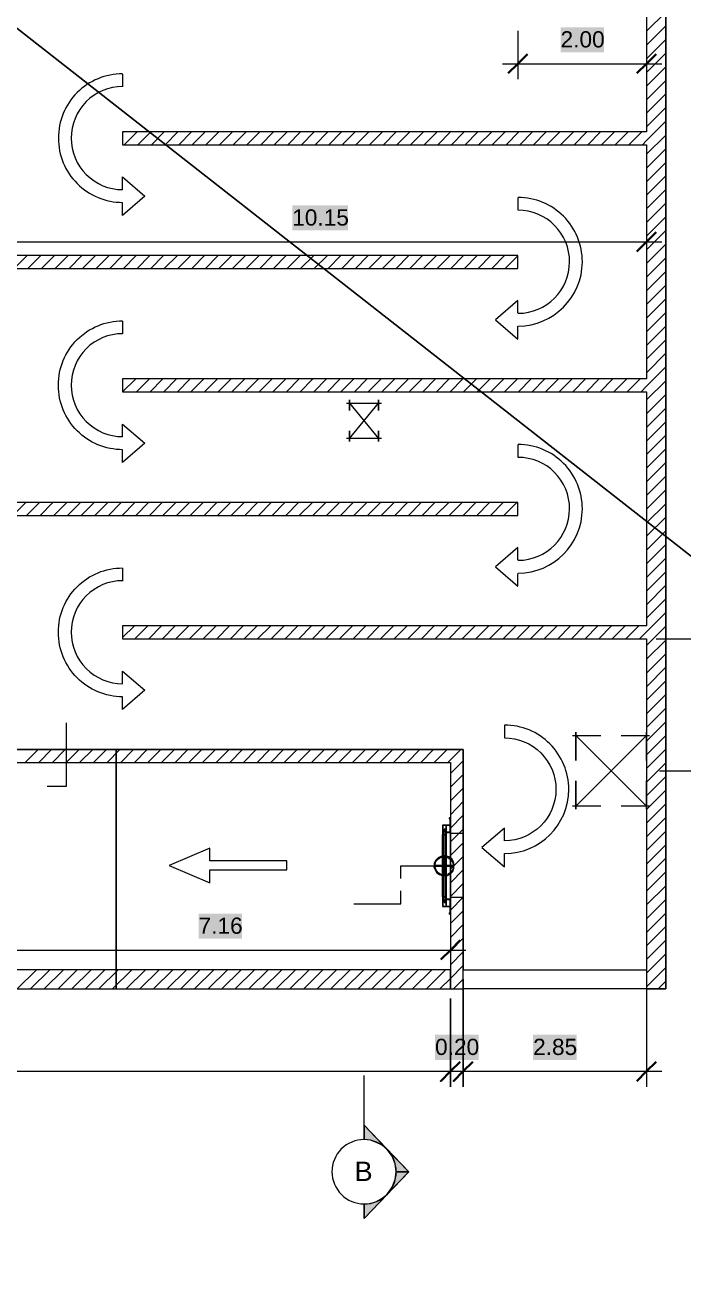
# Model space of a CAD drawing. Extents: x -187 to 52, y -9 to 65.
# Drawn here: x -164.84 to -154.61, y 24.87 to 44.15 of the extents above; entities that cross this region are included whole.
import ezdxf

# ---------------------------------------------------------------- set-up
doc = ezdxf.new("R2010")
doc.units = 0
doc.header["$MEASUREMENT"] = 0
for name, color, linetype in [('Cotas', 1, 'Continuous'), ('PDF4_Geometría', 7, 'Continuous'), ('PDF4_Texto', 7, 'Continuous')]:
    doc.layers.add(name, color=color, linetype=linetype)
doc.layers.add('PDF4_Rellenos sólidos', color=7, linetype='Continuous', true_color=0xffffff)
doc.styles.add('PDF Arial', font='arial.ttf')

msp = doc.modelspace()

# ---------------------------------------------------------------- hatches: boundary and pattern name
at = {"layer": 'PDF4_Rellenos sólidos', "transparency": 33554559}
for points in [[(-156.516, 44.108), (-156.516, 43.719), (-155.839, 43.719), (-155.839, 44.108)], [(-160.686, 41.342), (-160.686, 40.953), (-159.819, 40.953), (-159.819, 41.342)], [(-162.141, 30.347), (-162.141, 29.957), (-161.464, 29.957), (-161.464, 30.347)], [(-158.466, 28.465), (-158.466, 28.075), (-157.789, 28.075), (-157.789, 28.465)], [(-156.943, 28.465), (-156.943, 28.075), (-156.267, 28.075), (-156.267, 28.465)]]:
    msp.add_hatch(color=256, dxfattribs=at).paths.add_polyline_path(points)
h = msp.add_hatch(color=7, dxfattribs=at)
h.paths.add_polyline_path([(-159.476, 26.972), (-159.565, 27.061), (-159.569, 27.061), (-159.569, 26.836), (-159.519, 26.836), (-159.472, 26.832), (-159.383, 26.803), (-159.29, 26.756), (-159.286, 26.752), (-159.278, 26.748), (-159.261, 26.731), (-159.252, 26.726), (-159.235, 26.71), (-159.227, 26.705), (-159.227, 26.71), (-159.29, 26.773), (-159.295, 26.773), (-159.295, 26.781), (-159.383, 26.87), (-159.388, 26.87), (-159.388, 26.879), (-159.472, 26.963), (-159.476, 26.963)])
h.paths.add_polyline_path([(-159.21, 26.688), (-159.206, 26.684), (-159.206, 26.688)])
h.paths.add_polyline_path([(-159.223, 26.701), (-159.218, 26.697), (-159.218, 26.701)])
h.paths.add_polyline_path([(-159.218, 26.697), (-159.214, 26.693), (-159.214, 26.697)])
h.paths.add_polyline_path([(-159.214, 26.693), (-159.21, 26.688), (-159.21, 26.693)])
h.paths.add_polyline_path([(-159.227, 26.705), (-159.223, 26.701), (-159.223, 26.705)])
h = msp.add_hatch(color=7, dxfattribs=at)
h.paths.add_polyline_path([(-159.189, 26.663), (-159.189, 26.667), (-159.193, 26.667)])
h.paths.add_polyline_path([(-159.07, 26.371), (-159.07, 26.337), (-158.872, 26.337), (-158.872, 26.346), (-159.032, 26.507), (-159.037, 26.507), (-159.037, 26.515), (-159.18, 26.659), (-159.185, 26.659), (-159.185, 26.65), (-159.18, 26.65), (-159.172, 26.642), (-159.172, 26.633), (-159.168, 26.633), (-159.163, 26.629), (-159.163, 26.621), (-159.159, 26.621), (-159.151, 26.612), (-159.151, 26.604), (-159.147, 26.604), (-159.142, 26.6), (-159.142, 26.591), (-159.138, 26.591), (-159.134, 26.587), (-159.134, 26.578), (-159.13, 26.578), (-159.13, 26.57), (-159.125, 26.57), (-159.125, 26.557), (-159.121, 26.557), (-159.121, 26.549), (-159.117, 26.549), (-159.117, 26.536), (-159.113, 26.536), (-159.113, 26.528), (-159.108, 26.528), (-159.108, 26.515), (-159.104, 26.515), (-159.104, 26.507), (-159.1, 26.507), (-159.1, 26.494), (-159.096, 26.494), (-159.096, 26.485), (-159.092, 26.485), (-159.092, 26.473), (-159.087, 26.473), (-159.087, 26.46), (-159.083, 26.46), (-159.083, 26.43), (-159.079, 26.43), (-159.079, 26.401), (-159.075, 26.401), (-159.075, 26.371)])
h.paths.add_polyline_path([(-159.189, 26.663), (-159.185, 26.659), (-159.185, 26.663)])
h = msp.add_hatch(color=7, dxfattribs=at)
h.paths.add_polyline_path([(-159.07, 26.337), (-159.087, 26.219), (-159.096, 26.194), (-159.1, 26.185), (-159.104, 26.172), (-159.108, 26.164), (-159.113, 26.151), (-159.117, 26.143), (-159.121, 26.13), (-159.125, 26.122), (-159.13, 26.109), (-159.138, 26.092), (-159.142, 26.088), (-159.147, 26.079), (-159.151, 26.075), (-159.155, 26.067), (-159.163, 26.058), (-159.168, 26.05), (-159.172, 26.046), (-159.176, 26.037), (-159.185, 26.029), (-159.185, 26.02), (-159.041, 26.164), (-159.037, 26.172), (-158.872, 26.337)])
h.paths.add_polyline_path([(-159.185, 26.02), (-159.189, 26.02), (-159.185, 26.016)])
h.paths.add_polyline_path([(-159.189, 26.012), (-159.189, 26.016), (-159.193, 26.016)])
h = msp.add_hatch(color=7, dxfattribs=at)
h.paths.add_polyline_path([(-159.218, 25.982), (-159.214, 25.978), (-159.214, 25.982)])
h.paths.add_polyline_path([(-159.21, 25.991), (-159.206, 25.986), (-159.206, 25.991)])
h.paths.add_polyline_path([(-159.214, 25.986), (-159.21, 25.982), (-159.21, 25.986)])
h.paths.add_polyline_path([(-159.519, 25.847), (-159.569, 25.843), (-159.569, 25.618), (-159.451, 25.737), (-159.447, 25.745), (-159.328, 25.864), (-159.324, 25.872), (-159.218, 25.978), (-159.227, 25.978), (-159.24, 25.965), (-159.248, 25.961), (-159.261, 25.948), (-159.269, 25.944), (-159.278, 25.936), (-159.286, 25.931), (-159.29, 25.927), (-159.316, 25.914), (-159.32, 25.91), (-159.345, 25.898), (-159.35, 25.893), (-159.375, 25.881), (-159.413, 25.868), (-159.43, 25.864), (-159.455, 25.855), (-159.472, 25.851)])

# ---------------------------------------------------------------- linework, layer by layer
at = {"layer": 'Cotas'}
msp.add_line((-187.344, 61.606), (-110.638, 1.581), dxfattribs=at)
at = {"layer": 'PDF4_Geometría', "lineweight": 9}
for points in [[(-154.879, 50.257), (-154.879, 29.179), (-158.03, 29.179), (-158.03, 32.892), (-170.654, 32.892), (-172.811, 32.892), (-172.811, 29.179), (-176.211, 29.179), (-176.211, 50.257)], [(-158.229, 31.806), (-158.229, 31.81), (-158.233, 31.814), (-158.233, 31.818), (-158.233, 31.835), (-158.237, 31.835), (-158.237, 31.839), (-158.242, 31.835), (-158.242, 31.818), (-158.237, 31.814), (-158.237, 31.81), (-158.233, 31.81), (-158.233, 31.806), (-158.233, 31.801), (-158.233, 31.615), (-158.233, 31.611), (-158.237, 31.611), (-158.288, 31.611), (-158.292, 31.611), (-158.292, 31.615), (-158.292, 31.666), (-158.296, 31.666), (-158.296, 31.615), (-158.296, 31.611), (-158.296, 31.607), (-158.292, 31.607), (-158.288, 31.607), (-158.233, 31.607), (-158.229, 31.607), (-158.229, 31.611), (-158.229, 31.806), (-158.229, 31.611), (-158.229, 31.607), (-158.233, 31.607), (-158.288, 31.607), (-158.292, 31.607), (-158.296, 31.607), (-158.296, 31.611), (-158.296, 31.615), (-158.296, 31.666), (-158.292, 31.666), (-158.292, 31.615), (-158.292, 31.611), (-158.288, 31.611), (-158.237, 31.611), (-158.233, 31.611), (-158.233, 31.615), (-158.233, 31.801), (-158.233, 31.806), (-158.233, 31.81), (-158.237, 31.81), (-158.237, 31.814), (-158.242, 31.818), (-158.242, 31.835), (-158.237, 31.839), (-158.237, 31.835), (-158.233, 31.835), (-158.233, 31.818), (-158.233, 31.814), (-158.229, 31.81)], [(-158.292, 31.721), (-158.229, 31.721), (-158.288, 31.721), (-158.292, 31.721), (-158.296, 31.721), (-158.347, 31.721), (-158.351, 31.721), (-158.347, 31.721), (-158.343, 31.721), (-158.301, 31.721), (-158.296, 31.721)], [(-158.296, 31.619), (-158.335, 31.619), (-158.339, 31.619), (-158.292, 31.619)], [(-158.339, 30.554), (-158.339, 31.619)], [(-158.335, 30.554), (-158.335, 31.619)], [(-158.305, 31.658), (-158.326, 31.658), (-158.326, 31.619), (-158.305, 31.619)], [(-158.305, 31.658), (-158.305, 31.619), (-158.326, 31.619), (-158.326, 31.658)], [(-158.305, 31.658), (-158.296, 31.658)], [(-158.296, 30.554), (-158.296, 31.619)], [(-158.292, 30.554), (-158.292, 31.619)], [(-158.229, 31.721), (-158.229, 30.456)], [(-158.351, 31.569), (-158.305, 31.569)], [(-158.03, 30.596), (-158.229, 30.596), (-158.229, 31.594), (-158.03, 31.594)], [(-162.597, 31.095), (-161.967, 30.824), (-161.967, 31.023), (-160.771, 31.023), (-160.771, 31.163), (-161.967, 31.163), (-161.967, 31.361)], [(-158.326, 30.93), (-158.271, 30.939), (-158.229, 30.964), (-158.191, 31.002), (-158.174, 31.049), (-158.17, 31.104), (-158.182, 31.15), (-158.208, 31.197), (-158.25, 31.226), (-158.301, 31.243), (-158.326, 31.243), (-158.377, 31.235), (-158.419, 31.213), (-158.457, 31.171), (-158.478, 31.125), (-158.483, 31.074), (-158.466, 31.023), (-158.44, 30.981), (-158.398, 30.951), (-158.347, 30.934)], [(-158.326, 31.095), (-158.466, 31.095), (-158.457, 31.142), (-158.428, 31.184), (-158.39, 31.213), (-158.343, 31.23), (-158.326, 31.23)], [(-158.326, 31.235), (-158.322, 31.235), (-158.322, 31.239), (-158.318, 31.239), (-158.318, 31.235), (-158.313, 31.23), (-158.318, 31.235), (-158.322, 31.235), (-158.326, 31.235), (-158.326, 31.23)], [(-158.313, 31.23), (-158.267, 31.218), (-158.225, 31.188), (-158.195, 31.15), (-158.182, 31.104), (-158.182, 31.095), (-158.313, 31.095)], [(-158.466, 31.095), (-158.47, 31.091), (-158.474, 31.091), (-158.474, 31.087), (-158.47, 31.082), (-158.466, 31.082), (-158.47, 31.082), (-158.47, 31.087), (-158.474, 31.087), (-158.474, 31.091), (-158.47, 31.091), (-158.47, 31.095)], [(-158.326, 30.947), (-158.377, 30.955), (-158.419, 30.981), (-158.449, 31.019), (-158.466, 31.065), (-158.466, 31.082), (-158.326, 31.082)], [(-158.322, 31.108), (-158.326, 31.108), (-158.33, 31.104), (-158.335, 31.099), (-158.339, 31.095), (-158.339, 31.091), (-158.339, 31.087), (-158.339, 31.082), (-158.339, 31.078), (-158.335, 31.074), (-158.33, 31.07), (-158.326, 31.07), (-158.322, 31.07), (-158.318, 31.07), (-158.313, 31.07), (-158.309, 31.074), (-158.305, 31.078), (-158.305, 31.082), (-158.305, 31.087), (-158.305, 31.091), (-158.305, 31.095), (-158.309, 31.099), (-158.313, 31.104), (-158.318, 31.108), (-158.322, 31.108), (-158.318, 31.108), (-158.313, 31.104), (-158.309, 31.099), (-158.305, 31.095), (-158.305, 31.091), (-158.305, 31.087), (-158.305, 31.082), (-158.305, 31.078), (-158.309, 31.074), (-158.313, 31.07), (-158.318, 31.07), (-158.322, 31.07), (-158.326, 31.07), (-158.33, 31.07), (-158.335, 31.074), (-158.339, 31.078), (-158.339, 31.082), (-158.339, 31.087), (-158.339, 31.091), (-158.339, 31.095), (-158.335, 31.099), (-158.33, 31.104), (-158.326, 31.108), (-158.322, 31.108), (-158.326, 31.108), (-158.33, 31.104), (-158.335, 31.099), (-158.339, 31.095), (-158.339, 31.091), (-158.339, 31.087), (-158.339, 31.082), (-158.339, 31.078), (-158.335, 31.074), (-158.33, 31.07), (-158.326, 31.07), (-158.322, 31.07), (-158.318, 31.07), (-158.313, 31.07), (-158.309, 31.074), (-158.305, 31.078), (-158.305, 31.082), (-158.305, 31.087), (-158.305, 31.091), (-158.305, 31.095), (-158.309, 31.099), (-158.313, 31.104), (-158.318, 31.108), (-158.322, 31.108), (-158.318, 31.108), (-158.313, 31.104), (-158.309, 31.099), (-158.305, 31.095), (-158.305, 31.091), (-158.305, 31.087), (-158.305, 31.082), (-158.305, 31.078), (-158.309, 31.074), (-158.313, 31.07), (-158.318, 31.07), (-158.322, 31.07), (-158.326, 31.07), (-158.33, 31.07), (-158.335, 31.074), (-158.339, 31.078), (-158.339, 31.082), (-158.339, 31.087), (-158.339, 31.091), (-158.339, 31.095), (-158.335, 31.099), (-158.33, 31.104), (-158.326, 31.108)], [(-158.326, 31.095), (-158.326, 31.091), (-158.322, 31.091), (-158.322, 31.087), (-158.326, 31.082), (-158.322, 31.087), (-158.322, 31.091), (-158.326, 31.091)], [(-158.313, 31.082), (-158.318, 31.082), (-158.318, 31.087), (-158.322, 31.087), (-158.318, 31.091), (-158.313, 31.091), (-158.313, 31.095), (-158.313, 31.091), (-158.318, 31.091), (-158.322, 31.087), (-158.318, 31.087), (-158.318, 31.082)], [(-158.313, 31.082), (-158.182, 31.082), (-158.191, 31.032), (-158.22, 30.989), (-158.258, 30.96), (-158.305, 30.947), (-158.313, 30.947)], [(-158.182, 31.082), (-158.178, 31.082), (-158.178, 31.087), (-158.178, 31.091), (-158.178, 31.095), (-158.182, 31.095), (-158.178, 31.095), (-158.178, 31.091), (-158.178, 31.087), (-158.178, 31.082)], [(-158.351, 30.604), (-158.305, 30.604)], [(-158.292, 30.456), (-158.296, 30.456), (-158.301, 30.456), (-158.343, 30.456), (-158.347, 30.456), (-158.351, 30.456), (-158.347, 30.456), (-158.296, 30.456), (-158.292, 30.456), (-158.288, 30.456), (-158.229, 30.456)], [(-158.296, 30.554), (-158.292, 30.554), (-158.339, 30.554), (-158.335, 30.554)], [(-158.305, 30.52), (-158.305, 30.554), (-158.326, 30.554), (-158.326, 30.52)], [(-158.305, 30.52), (-158.326, 30.52), (-158.326, 30.554), (-158.305, 30.554)], [(-158.305, 30.52), (-158.296, 30.52)], [(-158.229, 30.372), (-158.229, 30.566), (-158.229, 30.571), (-158.233, 30.571), (-158.288, 30.571), (-158.292, 30.571), (-158.296, 30.566), (-158.296, 30.562), (-158.296, 30.511), (-158.296, 30.507), (-158.292, 30.507), (-158.292, 30.511), (-158.292, 30.558), (-158.292, 30.562), (-158.288, 30.566), (-158.237, 30.566), (-158.237, 30.562), (-158.233, 30.562), (-158.233, 30.558), (-158.233, 30.372), (-158.233, 30.368), (-158.237, 30.363), (-158.242, 30.359), (-158.242, 30.355), (-158.242, 30.338), (-158.237, 30.338), (-158.233, 30.338), (-158.233, 30.355), (-158.233, 30.359), (-158.233, 30.363), (-158.229, 30.363), (-158.229, 30.368), (-158.229, 30.372), (-158.229, 30.368), (-158.229, 30.363), (-158.233, 30.363), (-158.233, 30.359), (-158.233, 30.355), (-158.233, 30.338), (-158.237, 30.338), (-158.242, 30.338), (-158.242, 30.355), (-158.242, 30.359), (-158.237, 30.363), (-158.233, 30.368), (-158.233, 30.372), (-158.233, 30.558), (-158.233, 30.562), (-158.237, 30.562), (-158.237, 30.566), (-158.288, 30.566), (-158.292, 30.562), (-158.292, 30.558), (-158.292, 30.511), (-158.292, 30.507), (-158.296, 30.507), (-158.296, 30.511), (-158.296, 30.562), (-158.296, 30.566), (-158.292, 30.571), (-158.288, 30.571), (-158.233, 30.571), (-158.229, 30.571), (-158.229, 30.566)], [(-158.229, 29.027), (-158.229, 27.898), (-158.229, 27.657), (-158.229, 27.898)], [(-159.569, 27.061), (-159.206, 26.68), (-159.286, 26.748), (-159.375, 26.794), (-159.472, 26.828), (-159.569, 26.836)], [(-159.07, 26.337), (-159.087, 26.46), (-159.134, 26.578), (-159.206, 26.68), (-158.872, 26.337)], [(-159.07, 26.337), (-158.872, 26.337), (-159.206, 25.995), (-159.134, 26.096), (-159.087, 26.215)], [(-159.569, 25.614), (-159.569, 25.838), (-159.472, 25.847), (-159.375, 25.876), (-159.286, 25.927), (-159.206, 25.991)]]:
    msp.add_lwpolyline(points, close=True, dxfattribs=at)
at = {"layer": 'PDF4_Geometría', "lineweight": 20}
for points in [[(-155.18, 46.121), (-155.18, 42.484), (-163.321, 42.484), (-163.321, 42.285), (-155.18, 42.285), (-155.18, 38.648), (-163.321, 38.648), (-163.321, 38.449), (-155.18, 38.449), (-155.18, 34.812), (-161.202, 34.812), (-163.321, 34.812), (-163.321, 34.614), (-161.202, 34.614), (-155.18, 34.614), (-155.18, 33.112), (-155.18, 32.013), (-155.18, 29.475), (-155.18, 29.179), (-154.879, 29.179), (-154.879, 50.257)], [(-165.52, 44.201), (-165.52, 40.564), (-173.91, 40.564), (-173.91, 40.365), (-165.52, 40.365), (-165.52, 36.728), (-165.52, 36.631), (-165.321, 36.631), (-165.321, 36.728), (-165.321, 40.365), (-157.18, 40.365), (-157.18, 40.564), (-165.321, 40.564), (-165.321, 44.201)], [(-165.321, 36.529), (-161.202, 36.529), (-157.18, 36.529), (-157.18, 36.728), (-161.202, 36.728), (-165.321, 36.728)], [(-158.229, 32.694), (-158.229, 29.179), (-158.03, 29.179), (-158.03, 29.475), (-158.03, 32.694), (-158.03, 32.892), (-161.202, 32.892), (-165.321, 32.892)], [(-172.612, 32.694), (-169.643, 32.694), (-161.202, 32.694), (-158.229, 32.694)]]:
    msp.add_lwpolyline(points, dxfattribs=at)
at = {"layer": 'PDF4_Geometría', "lineweight": 9}
for points in [[(-155.18, 44.045), (-154.879, 44.341)], [(-157.18, 44.053), (-157.18, 43.541), (-157.18, 43.3)], [(-155.18, 43.829), (-154.879, 44.129)], [(-155.18, 43.617), (-154.879, 43.918)], [(-155.18, 43.406), (-154.879, 43.706)], [(-155.18, 43.605), (-155.18, 43.541), (-155.18, 43.3)], [(-163.321, 43.381), (-163.321, 43.182)], [(-157.417, 43.541), (-154.943, 43.541)], [(-155.18, 43.194), (-154.879, 43.495)], [(-155.18, 42.983), (-154.879, 43.283)], [(-155.18, 42.772), (-154.879, 43.072)], [(-155.18, 42.56), (-154.879, 42.86)], [(-155.243, 42.285), (-155.18, 42.349), (-154.879, 42.649)], [(-163.321, 42.471), (-163.308, 42.484)], [(-163.295, 42.285), (-163.096, 42.484)], [(-163.084, 42.285), (-162.885, 42.484)], [(-162.872, 42.285), (-162.674, 42.484)], [(-162.661, 42.285), (-162.462, 42.484)], [(-162.449, 42.285), (-162.251, 42.484)], [(-162.238, 42.285), (-162.039, 42.484)], [(-162.027, 42.285), (-161.828, 42.484)], [(-161.815, 42.285), (-161.612, 42.484)], [(-161.604, 42.285), (-161.401, 42.484)], [(-161.392, 42.285), (-161.189, 42.484)], [(-161.176, 42.285), (-160.978, 42.484)], [(-160.965, 42.285), (-160.766, 42.484)], [(-160.754, 42.285), (-160.555, 42.484)], [(-160.542, 42.285), (-160.343, 42.484)], [(-160.331, 42.285), (-160.132, 42.484)], [(-160.119, 42.285), (-159.92, 42.484)], [(-159.908, 42.285), (-159.709, 42.484)], [(-159.696, 42.285), (-159.493, 42.484)], [(-159.485, 42.285), (-159.282, 42.484)], [(-159.269, 42.285), (-159.07, 42.484)], [(-159.058, 42.285), (-158.859, 42.484)], [(-158.846, 42.285), (-158.648, 42.484)], [(-158.635, 42.285), (-158.436, 42.484)], [(-158.423, 42.285), (-158.225, 42.484)], [(-158.212, 42.285), (-158.013, 42.484)], [(-158, 42.285), (-157.802, 42.484)], [(-157.789, 42.285), (-157.586, 42.484)], [(-157.578, 42.285), (-157.375, 42.484)], [(-157.362, 42.285), (-157.163, 42.484)], [(-157.15, 42.285), (-156.952, 42.484)], [(-156.939, 42.285), (-156.74, 42.484)], [(-156.728, 42.285), (-156.529, 42.484)], [(-156.516, 42.285), (-156.317, 42.484)], [(-156.305, 42.285), (-156.106, 42.484)], [(-156.093, 42.285), (-155.894, 42.484)], [(-155.882, 42.285), (-155.679, 42.484)], [(-155.67, 42.285), (-155.467, 42.484)], [(-155.455, 42.285), (-155.256, 42.484)], [(-155.18, 42.137), (-154.879, 42.433)], [(-155.18, 41.922), (-154.879, 42.222)], [(-155.18, 41.71), (-154.879, 42.01)], [(-163.321, 41.583), (-163.321, 41.786), (-162.974, 41.486), (-163.321, 41.186), (-163.321, 41.384)], [(-155.18, 41.499), (-154.879, 41.799)], [(-157.18, 41.465), (-157.18, 41.266)], [(-155.18, 41.287), (-154.879, 41.587)], [(-155.18, 41.076), (-154.879, 41.376)], [(-155.18, 40.864), (-154.879, 41.164)], [(-155.18, 40.653), (-154.879, 40.953)], [(-165.562, 40.775), (-154.943, 40.775)], [(-155.18, 40.839), (-155.18, 40.775), (-155.18, 40.539)], [(-155.18, 40.441), (-154.879, 40.742)], [(-165.004, 40.365), (-164.805, 40.564)], [(-164.792, 40.365), (-164.594, 40.564)], [(-164.581, 40.365), (-164.378, 40.564)], [(-164.369, 40.365), (-164.166, 40.564)], [(-164.154, 40.365), (-163.955, 40.564)], [(-163.942, 40.365), (-163.744, 40.564)], [(-163.731, 40.365), (-163.532, 40.564)], [(-163.519, 40.365), (-163.321, 40.564)], [(-163.308, 40.365), (-163.109, 40.564)], [(-163.096, 40.365), (-162.898, 40.564)], [(-162.885, 40.365), (-162.686, 40.564)], [(-162.674, 40.365), (-162.471, 40.564)], [(-162.462, 40.365), (-162.259, 40.564)], [(-162.246, 40.365), (-162.048, 40.564)], [(-162.035, 40.365), (-161.836, 40.564)], [(-161.824, 40.365), (-161.625, 40.564)], [(-161.612, 40.365), (-161.413, 40.564)], [(-161.401, 40.365), (-161.202, 40.564)], [(-161.189, 40.365), (-160.99, 40.564)], [(-160.978, 40.365), (-160.779, 40.564)], [(-160.766, 40.365), (-160.563, 40.564)], [(-160.555, 40.365), (-160.352, 40.564)], [(-160.343, 40.365), (-160.14, 40.564)], [(-160.128, 40.365), (-159.929, 40.564)], [(-159.916, 40.365), (-159.717, 40.564)], [(-159.705, 40.365), (-159.506, 40.564)], [(-159.493, 40.365), (-159.295, 40.564)], [(-159.282, 40.365), (-159.083, 40.564)], [(-159.07, 40.365), (-158.872, 40.564)], [(-158.859, 40.365), (-158.66, 40.564)], [(-158.648, 40.365), (-158.445, 40.564)], [(-158.436, 40.365), (-158.233, 40.564)], [(-158.22, 40.365), (-158.022, 40.564)], [(-158.009, 40.365), (-157.81, 40.564)], [(-157.797, 40.365), (-157.599, 40.564)], [(-157.586, 40.365), (-157.387, 40.564)], [(-157.375, 40.365), (-157.18, 40.56)], [(-155.18, 40.23), (-154.879, 40.526)], [(-155.18, 40.014), (-154.879, 40.314)], [(-155.18, 39.803), (-154.879, 40.103)], [(-157.18, 39.667), (-157.18, 39.866), (-157.527, 39.566), (-157.18, 39.266), (-157.18, 39.469)], [(-155.18, 39.591), (-154.879, 39.892)], [(-163.321, 39.545), (-163.321, 39.346)], [(-155.18, 39.38), (-154.879, 39.68)], [(-155.18, 39.168), (-154.879, 39.469)], [(-155.18, 38.957), (-154.879, 39.257)], [(-155.18, 38.745), (-154.879, 39.046)], [(-155.264, 38.449), (-155.18, 38.534), (-154.879, 38.834)], [(-163.321, 38.449), (-163.118, 38.648)], [(-163.105, 38.449), (-162.906, 38.648)], [(-162.894, 38.449), (-162.695, 38.648)], [(-162.682, 38.449), (-162.483, 38.648)], [(-162.471, 38.449), (-162.272, 38.648)], [(-162.259, 38.449), (-162.06, 38.648)], [(-162.048, 38.449), (-161.849, 38.648)], [(-161.836, 38.449), (-161.637, 38.648)], [(-161.625, 38.449), (-161.422, 38.648)], [(-161.413, 38.449), (-161.21, 38.648)], [(-161.202, 38.449), (-160.999, 38.648)], [(-160.986, 38.449), (-160.787, 38.648)], [(-160.775, 38.449), (-160.576, 38.648)], [(-160.563, 38.449), (-160.365, 38.648)], [(-160.352, 38.449), (-160.153, 38.648)], [(-160.14, 38.449), (-159.942, 38.648)], [(-159.929, 38.449), (-159.73, 38.648)], [(-159.717, 38.449), (-159.519, 38.648)], [(-159.506, 38.449), (-159.303, 38.648)], [(-159.295, 38.449), (-159.092, 38.648)], [(-159.079, 38.449), (-158.88, 38.648)], [(-158.867, 38.449), (-158.669, 38.648)], [(-158.656, 38.449), (-158.457, 38.648)], [(-158.445, 38.449), (-158.246, 38.648)], [(-158.233, 38.449), (-158.034, 38.648)], [(-158.022, 38.449), (-157.823, 38.648)], [(-157.81, 38.449), (-157.611, 38.648)], [(-157.599, 38.449), (-157.396, 38.648)], [(-157.387, 38.449), (-157.184, 38.648)], [(-157.172, 38.449), (-156.973, 38.648)], [(-156.96, 38.449), (-156.761, 38.648)], [(-156.749, 38.449), (-156.55, 38.648)], [(-156.537, 38.449), (-156.338, 38.648)], [(-156.326, 38.449), (-156.127, 38.648)], [(-156.114, 38.449), (-155.916, 38.648)], [(-155.903, 38.449), (-155.704, 38.648)], [(-155.691, 38.449), (-155.488, 38.648)], [(-155.48, 38.449), (-155.277, 38.648)], [(-155.18, 38.323), (-154.879, 38.619)], [(-155.18, 38.107), (-154.879, 38.407)], [(-155.18, 37.895), (-154.879, 38.196)], [(-155.18, 37.684), (-154.879, 37.984)], [(-157.18, 37.629), (-157.18, 37.43)], [(-155.18, 37.473), (-154.879, 37.773)], [(-155.18, 37.261), (-154.879, 37.561)], [(-155.18, 37.05), (-154.879, 37.35)], [(-155.18, 36.838), (-154.879, 37.138)], [(-155.18, 36.627), (-154.879, 36.927)], [(-165.025, 36.529), (-164.826, 36.728)], [(-164.814, 36.529), (-164.615, 36.728)], [(-164.602, 36.529), (-164.403, 36.728)], [(-164.391, 36.529), (-164.188, 36.728)], [(-164.179, 36.529), (-163.976, 36.728)], [(-163.963, 36.529), (-163.765, 36.728)], [(-163.752, 36.529), (-163.553, 36.728)], [(-163.541, 36.529), (-163.342, 36.728)], [(-163.329, 36.529), (-163.13, 36.728)], [(-163.118, 36.529), (-162.919, 36.728)], [(-162.906, 36.529), (-162.707, 36.728)], [(-162.695, 36.529), (-162.496, 36.728)], [(-162.483, 36.529), (-162.28, 36.728)], [(-162.272, 36.529), (-162.069, 36.728)], [(-162.056, 36.529), (-161.857, 36.728)], [(-161.845, 36.529), (-161.646, 36.728)], [(-161.633, 36.529), (-161.434, 36.728)], [(-161.422, 36.529), (-161.223, 36.728)], [(-161.21, 36.529), (-161.012, 36.728)], [(-160.999, 36.529), (-160.8, 36.728)], [(-160.787, 36.529), (-160.589, 36.728)], [(-160.576, 36.529), (-160.373, 36.728)], [(-160.365, 36.529), (-160.162, 36.728)], [(-160.153, 36.529), (-159.95, 36.728)], [(-159.937, 36.529), (-159.739, 36.728)], [(-159.726, 36.529), (-159.527, 36.728)], [(-159.514, 36.529), (-159.316, 36.728)], [(-159.303, 36.529), (-159.104, 36.728)], [(-159.092, 36.529), (-158.893, 36.728)], [(-158.88, 36.529), (-158.681, 36.728)], [(-158.669, 36.529), (-158.47, 36.728)], [(-158.457, 36.529), (-158.254, 36.728)], [(-158.246, 36.529), (-158.043, 36.728)], [(-158.03, 36.529), (-157.831, 36.728)], [(-157.819, 36.529), (-157.62, 36.728)], [(-157.607, 36.529), (-157.408, 36.728)], [(-157.396, 36.529), (-157.197, 36.728)], [(-155.18, 36.415), (-154.879, 36.711)], [(-157.184, 36.529), (-157.18, 36.534)], [(-155.18, 36.204), (-154.879, 36.5)], [(-155.18, 35.988), (-154.879, 36.288)], [(-155.18, 35.777), (-154.879, 36.077)], [(-157.18, 35.832), (-157.18, 36.03), (-157.527, 35.73), (-157.18, 35.43), (-157.18, 35.629)], [(-155.18, 35.565), (-154.879, 35.865)], [(-163.321, 35.709), (-163.321, 35.51)], [(-155.18, 35.354), (-154.879, 35.654)], [(-155.18, 35.142), (-154.879, 35.443)], [(-155.18, 34.931), (-154.879, 35.231)], [(-155.29, 34.614), (-155.18, 34.719), (-154.879, 35.02)], [(-163.321, 34.631), (-163.139, 34.812)], [(-163.13, 34.614), (-162.927, 34.812)], [(-162.915, 34.614), (-162.716, 34.812)], [(-162.703, 34.614), (-162.504, 34.812)], [(-162.492, 34.614), (-162.293, 34.812)], [(-162.28, 34.614), (-162.082, 34.812)], [(-162.069, 34.614), (-161.87, 34.812)], [(-161.857, 34.614), (-161.659, 34.812)], [(-161.646, 34.614), (-161.447, 34.812)], [(-161.434, 34.614), (-161.231, 34.812)], [(-161.223, 34.614), (-161.02, 34.812)], [(-161.012, 34.614), (-160.809, 34.812)], [(-160.796, 34.614), (-160.597, 34.812)], [(-160.584, 34.614), (-160.386, 34.812)], [(-160.373, 34.614), (-160.174, 34.812)], [(-160.162, 34.614), (-159.963, 34.812)], [(-159.95, 34.614), (-159.751, 34.812)], [(-159.739, 34.614), (-159.54, 34.812)], [(-159.527, 34.614), (-159.328, 34.812)], [(-159.316, 34.614), (-159.113, 34.812)], [(-159.104, 34.614), (-158.901, 34.812)], [(-158.889, 34.614), (-158.69, 34.812)], [(-158.677, 34.614), (-158.478, 34.812)], [(-158.466, 34.614), (-158.267, 34.812)], [(-158.254, 34.614), (-158.055, 34.812)], [(-158.043, 34.614), (-157.844, 34.812)], [(-157.831, 34.614), (-157.633, 34.812)], [(-157.62, 34.614), (-157.421, 34.812)], [(-157.408, 34.614), (-157.205, 34.812)], [(-157.197, 34.614), (-156.994, 34.812)], [(-156.981, 34.614), (-156.782, 34.812)], [(-156.77, 34.614), (-156.571, 34.812)], [(-156.558, 34.614), (-156.36, 34.812)], [(-156.347, 34.614), (-156.148, 34.812)], [(-156.135, 34.614), (-155.937, 34.812)], [(-155.924, 34.614), (-155.725, 34.812)], [(-155.713, 34.614), (-155.514, 34.812)], [(-155.501, 34.614), (-155.298, 34.812)], [(-155.18, 34.508), (-154.879, 34.808)], [(-155.18, 34.296), (-154.879, 34.593)], [(-155.032, 34.614), (-154.012, 34.614), (-153.771, 34.614)], [(-155.18, 34.081), (-154.879, 34.381)], [(-155.18, 33.869), (-154.879, 34.17)], [(-155.18, 33.658), (-154.879, 33.958)], [(-155.18, 33.446), (-154.879, 33.747)], [(-155.18, 33.235), (-154.879, 33.535)], [(-164.2, 33.307), (-164.2, 32.321), (-164.496, 32.321)], [(-155.18, 33.024), (-154.879, 33.324)], [(-155.18, 32.812), (-154.879, 33.112)], [(-165.321, 32.892), (-158.03, 32.892), (-158.03, 29.475), (-155.18, 29.475)], [(-164.835, 32.694), (-164.636, 32.892)], [(-164.623, 32.694), (-164.424, 32.892)], [(-164.412, 32.694), (-164.213, 32.892)], [(-164.2, 32.694), (-163.997, 32.892)], [(-163.989, 32.694), (-163.786, 32.892)], [(-163.773, 32.694), (-163.574, 32.892)], [(-163.562, 32.694), (-163.363, 32.892)], [(-163.422, 29.475), (-163.422, 29.179), (-158.03, 29.179), (-158.03, 32.892), (-163.422, 32.892), (-163.422, 32.694)], [(-163.422, 29.179), (-163.422, 32.892), (-163.422, 29.179)], [(-163.35, 32.694), (-163.151, 32.892)], [(-163.139, 32.694), (-162.94, 32.892)], [(-162.927, 32.694), (-162.729, 32.892)], [(-162.716, 32.694), (-162.517, 32.892)], [(-162.504, 32.694), (-162.306, 32.892)], [(-162.293, 32.694), (-162.09, 32.892)], [(-162.082, 32.694), (-161.879, 32.892)], [(-161.866, 32.694), (-161.667, 32.892)], [(-161.654, 32.694), (-161.456, 32.892)], [(-161.443, 32.694), (-161.244, 32.892)], [(-161.231, 32.694), (-161.033, 32.892)], [(-161.02, 32.694), (-160.821, 32.892)], [(-160.809, 32.694), (-160.61, 32.892)], [(-160.597, 32.694), (-160.398, 32.892)], [(-160.386, 32.694), (-160.183, 32.892)], [(-160.174, 32.694), (-159.971, 32.892)], [(-159.963, 32.694), (-159.76, 32.892)], [(-159.747, 32.694), (-159.548, 32.892)], [(-159.536, 32.694), (-159.337, 32.892)], [(-159.324, 32.694), (-159.125, 32.892)], [(-159.113, 32.694), (-158.914, 32.892)], [(-158.901, 32.694), (-158.702, 32.892)], [(-158.69, 32.694), (-158.491, 32.892)], [(-158.478, 32.694), (-158.28, 32.892)], [(-158.267, 32.694), (-158.064, 32.892)], [(-155.18, 32.601), (-154.879, 32.901)], [(-158.229, 32.52), (-158.055, 32.694), (-158.03, 32.719)], [(-155.18, 32.389), (-154.879, 32.685)], [(-158.229, 32.309), (-158.03, 32.508)], [(-155.18, 32.173), (-154.879, 32.474)], [(-154.981, 32.563), (-154.012, 32.563), (-153.771, 32.563)], [(-158.229, 32.097), (-158.03, 32.296)], [(-155.18, 31.962), (-154.879, 32.262)], [(-158.229, 31.882), (-158.03, 32.085)], [(-155.18, 31.751), (-154.879, 32.051)], [(-158.229, 31.67), (-158.03, 31.873)], [(-155.18, 31.539), (-154.879, 31.839)], [(-158.351, 31.721), (-158.351, 30.456)], [(-158.347, 30.456), (-158.347, 31.721), (-158.347, 30.456)], [(-158.305, 30.52), (-158.305, 31.658), (-158.305, 30.52)], [(-158.296, 30.456), (-158.296, 31.721), (-158.296, 30.456)], [(-158.296, 30.52), (-158.296, 31.658), (-158.296, 30.52)], [(-158.229, 31.459), (-158.03, 31.658)], [(-155.18, 31.328), (-154.879, 31.628)], [(-158.351, 30.604), (-158.351, 31.569), (-158.351, 30.604)], [(-158.305, 30.604), (-158.305, 31.569), (-158.305, 30.604)], [(-158.229, 31.247), (-158.03, 31.446)], [(-158.322, 31.239), (-158.318, 31.239)], [(-158.229, 31.036), (-158.03, 31.235)], [(-155.18, 31.116), (-154.879, 31.416)], [(-158.999, 30.892), (-158.999, 31.087), (-158.373, 31.087)], [(-158.474, 31.087), (-158.474, 31.091)], [(-158.178, 31.087), (-158.178, 31.091), (-158.178, 31.087), (-158.178, 31.082)], [(-155.18, 30.905), (-154.879, 31.205)], [(-158.326, 30.943), (-158.322, 30.943), (-158.322, 30.939), (-158.318, 30.939), (-158.318, 30.943), (-158.313, 30.943), (-158.313, 30.947)], [(-158.326, 30.947), (-158.326, 30.943)], [(-158.313, 30.947), (-158.313, 30.943), (-158.318, 30.943), (-158.318, 30.939), (-158.322, 30.939), (-158.326, 30.943), (-158.326, 30.947)], [(-158.318, 30.939), (-158.322, 30.939)], [(-158.229, 30.824), (-158.03, 31.023)], [(-155.18, 30.693), (-154.879, 30.994)], [(-159.726, 30.499), (-158.999, 30.499), (-158.999, 30.698)], [(-158.229, 30.613), (-158.03, 30.812)], [(-155.18, 30.482), (-154.879, 30.778)], [(-158.229, 30.401), (-158.03, 30.6)], [(-155.18, 30.266), (-154.879, 30.566)], [(-158.229, 30.19), (-158.03, 30.389)], [(-155.18, 30.055), (-154.879, 30.355)], [(-158.229, 29.974), (-158.03, 30.177)], [(-155.18, 29.843), (-154.879, 30.144)], [(-158.229, 29.763), (-158.03, 29.966)], [(-155.18, 29.632), (-154.879, 29.932)], [(-165.617, 29.78), (-157.988, 29.78)], [(-158.229, 29.843), (-158.229, 29.78), (-158.229, 29.539)], [(-158.229, 29.551), (-158.03, 29.75)], [(-155.18, 29.42), (-154.879, 29.721)], [(-158.39, 29.179), (-158.229, 29.34), (-158.03, 29.539)], [(-155.18, 29.209), (-154.879, 29.509)], [(-164.962, 29.179), (-164.661, 29.475)], [(-164.75, 29.179), (-164.45, 29.475)], [(-164.539, 29.179), (-164.238, 29.475)], [(-164.323, 29.179), (-164.027, 29.475)], [(-164.111, 29.179), (-163.811, 29.475)], [(-163.9, 29.179), (-163.6, 29.475)], [(-163.689, 29.179), (-163.388, 29.475)], [(-163.477, 29.179), (-163.177, 29.475)], [(-163.266, 29.179), (-162.965, 29.475)], [(-163.054, 29.179), (-162.754, 29.475)], [(-162.843, 29.179), (-162.542, 29.475)], [(-162.631, 29.179), (-162.331, 29.475)], [(-162.416, 29.179), (-162.12, 29.475)], [(-162.204, 29.179), (-161.904, 29.475)], [(-161.993, 29.179), (-161.692, 29.475)], [(-161.781, 29.179), (-161.481, 29.475)], [(-161.57, 29.179), (-161.27, 29.475)], [(-161.358, 29.179), (-161.058, 29.475)], [(-161.147, 29.179), (-160.847, 29.475)], [(-160.935, 29.179), (-160.635, 29.475)], [(-160.724, 29.179), (-160.424, 29.475)], [(-160.508, 29.179), (-160.212, 29.475)], [(-160.297, 29.179), (-159.997, 29.475)], [(-160.085, 29.179), (-159.785, 29.475)], [(-159.874, 29.179), (-159.574, 29.475)], [(-159.662, 29.179), (-159.362, 29.475)], [(-159.451, 29.179), (-159.151, 29.475)], [(-159.24, 29.179), (-158.939, 29.475)], [(-159.028, 29.179), (-158.728, 29.475)], [(-158.817, 29.179), (-158.516, 29.475)], [(-158.601, 29.179), (-158.305, 29.475)], [(-158.178, 29.179), (-158.03, 29.327), (-158.03, 27.898), (-158.03, 27.657), (-158.03, 27.898), (-158.03, 29.327)], [(-155.18, 29.179), (-158.03, 29.179), (-158.03, 29.475)], [(-155.18, 29.327), (-155.18, 27.898), (-155.18, 27.657)], [(-155.002, 29.179), (-154.879, 29.298)], [(-172.853, 27.898), (-157.988, 27.898)], [(-158.466, 27.898), (-157.789, 27.898)], [(-158.267, 27.898), (-154.943, 27.898)]]:
    msp.add_lwpolyline(points, dxfattribs=at)
at = {"layer": 'PDF4_Geometría', "lineweight": 35}
for points in [[(-157.028, 43.689), (-157.18, 43.541), (-157.328, 43.393)], [(-155.032, 43.689), (-155.18, 43.541), (-155.332, 43.393)], [(-155.032, 40.928), (-155.18, 40.775), (-155.332, 40.627)], [(-158.077, 29.932), (-158.229, 29.78), (-158.377, 29.632)], [(-155.032, 28.046), (-155.18, 27.898), (-155.332, 27.746)]]:
    msp.add_lwpolyline(points, dxfattribs=at)
at = {"layer": 'PDF4_Geometría', "lineweight": 9}
for points in [[(-163.321, 43.385, 0.416314), (-164.319, 42.387, 0.414725), (-163.321, 41.389)], [(-163.321, 43.186, 0.416667), (-164.12, 42.387, 0.414684), (-163.321, 41.587)], [(-157.176, 39.469, 0.413136), (-156.178, 40.467, 0.414725), (-157.176, 41.465)], [(-157.176, 39.667, 0.412698), (-156.376, 40.467, 0.414684), (-157.176, 41.266)], [(-163.321, 37.747), (-163.321, 37.946), (-162.974, 37.65), (-163.321, 37.35), (-163.321, 37.549, -0.415432), (-164.319, 38.551, -0.416314), (-163.321, 39.549)], [(-163.321, 39.35, 0.416667), (-164.12, 38.551, 0.414684), (-163.321, 37.752)], [(-157.176, 35.633, 0.413136), (-156.178, 36.631, 0.414725), (-157.176, 37.629)], [(-157.176, 35.832, 0.412698), (-156.376, 36.631, 0.414684), (-157.176, 37.43)], [(-163.321, 33.912), (-163.321, 34.11), (-162.974, 33.814), (-163.321, 33.514), (-163.321, 33.713, -0.415432), (-164.319, 34.715, -0.416314), (-163.321, 35.713)], [(-163.321, 35.514, 0.416667), (-164.12, 34.715, 0.414684), (-163.321, 33.916)], [(-159.569, 25.838, 0.413136), (-159.07, 26.337, 0.416317), (-159.569, 26.836, 0.419492), (-160.068, 26.337, 0.416317), (-159.569, 25.838), (-159.569, 25.614), (-158.872, 26.337), (-159.569, 27.061), (-159.569, 26.836), (-159.569, 27.834)]]:
    msp.add_lwpolyline(points, format="xyb", dxfattribs=at)
at = {"layer": 'PDF4_Geometría', "color": 30, "lineweight": 9, "true_color": 0xff7f00}
for points in [[(-159.844, 38.272), (-159.299, 38.272)], [(-159.299, 37.722), (-159.844, 37.722)], [(-156.33, 33.112), (-155.89, 33.112)], [(-155.573, 33.112), (-155.133, 33.112)], [(-155.89, 32.013), (-156.33, 32.013)], [(-155.133, 32.013), (-155.573, 32.013)]]:
    msp.add_lwpolyline(points, dxfattribs=at)
for points in [[(-159.798, 38.323), (-159.798, 38.158)], [(-159.345, 38.323), (-159.345, 38.158)], [(-159.798, 37.84), (-159.798, 37.676)], [(-159.345, 37.84), (-159.345, 37.676)], [(-156.279, 33.163), (-156.279, 32.723)], [(-155.18, 33.163), (-155.18, 32.723)], [(-156.279, 32.406), (-156.279, 31.966)], [(-155.18, 32.406), (-155.18, 31.966)], [(-158.229, 31.256), (-158.229, 31.645)], [(-158.03, 31.256), (-158.03, 31.645)], [(-158.229, 30.545), (-158.229, 30.939)], [(-158.03, 30.545), (-158.03, 30.939)]]:
    msp.add_lwpolyline(points, close=True, dxfattribs=at)
at = {"layer": 'PDF4_Geometría', "color": 9, "lineweight": 9, "true_color": 0xc0c0c0}
for points in [[(-159.798, 38.272), (-159.345, 37.722)], [(-159.798, 37.722), (-159.345, 38.272)], [(-156.279, 33.112), (-155.18, 32.013)], [(-156.279, 32.013), (-155.18, 33.112)], [(-158.229, 30.596), (-158.229, 31.594), (-158.229, 30.596)]]:
    msp.add_lwpolyline(points, dxfattribs=at)
at = {"layer": 'PDF4_Geometría', "lineweight": 9}
msp.add_lwpolyline([(-157.387, 33.074, -0.414684), (-156.588, 32.275, -0.412698), (-157.387, 31.476), (-157.387, 31.674), (-157.738, 31.374), (-157.387, 31.074), (-157.387, 31.277, 0.413136), (-156.389, 32.275, 0.414725), (-157.387, 33.273)], format="xyb", close=True, dxfattribs=at)
at = {"layer": 'PDF4_Geometría', "lineweight": 20}
msp.add_lwpolyline([(-158.229, 29.475), (-161.202, 29.475), (-169.643, 29.475), (-172.612, 29.475), (-172.612, 29.179), (-169.643, 29.179), (-161.202, 29.179), (-158.229, 29.179)], close=True, dxfattribs=at)
at = {"layer": 'PDF4_Geometría', "lineweight": 35}
for points in [[(-158.077, 28.046), (-158.229, 27.898), (-158.377, 27.746), (-158.229, 27.898)], [(-157.878, 28.046), (-158.03, 27.898), (-158.178, 27.746), (-158.03, 27.898)]]:
    msp.add_lwpolyline(points, close=True, dxfattribs=at)

# ---------------------------------------------------------------- texts
at = {"layer": 'PDF4_Texto', "attachment_point": 7, "style": 'PDF Arial'}
for s, insert, char_height in [('2.00', (-156.516, 43.791), 0.252), ('10.15', (-160.686, 41.025), 0.252), ('7.16', (-162.141, 30.029), 0.252), ('0.20', (-158.466, 28.147), 0.252), ('2.85', (-156.943, 28.147), 0.252), ('B', (-159.717, 26.194), 0.301)]:
    msp.add_mtext(s, dxfattribs=dict(at, insert=insert, char_height=char_height))

doc.saveas('drawing.dxf')
